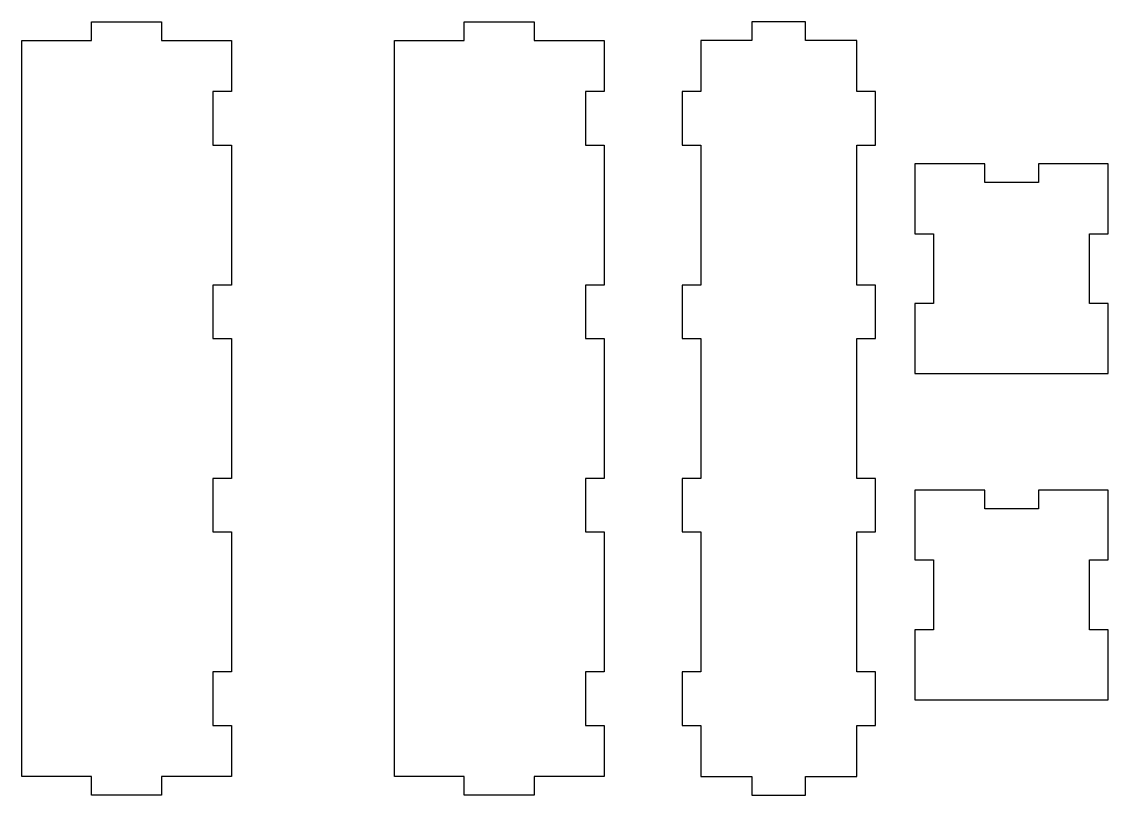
# Model space of a CAD drawing. Header units: millimetres. Extents: x -393 to -159, y -1033 to -867.
import ezdxf

# ---------------------------------------------------------------- set-up
doc = ezdxf.new("R2010")
doc.units = ezdxf.units.MM
doc.layers.get('0').update_dxf_attribs({"linetype": 'CONTINUOUS'})

msp = doc.modelspace()

# ---------------------------------------------------------------- linework, layer by layer
for points in [[(-351.5, -923.5), (-351.5, -935), (-347.5, -935), (-347.5, -965), (-351.5, -965), (-351.5, -976.5), (-347.5, -976.5), (-347.5, -1006.5), (-351.5, -1006.5), (-351.5, -1018), (-347.5, -1018), (-347.5, -1029), (-362.5, -1029), (-362.5, -1033), (-377.5, -1033), (-377.5, -1029), (-392.5, -1029), (-392.5, -871), (-377.5, -871), (-377.5, -867), (-362.5, -867), (-362.5, -871), (-347.5, -871), (-347.5, -882), (-351.5, -882), (-351.5, -893.5), (-347.5, -893.5), (-347.5, -923.5)], [(-271.5, -923.5), (-271.5, -935), (-267.5, -935), (-267.5, -965), (-271.5, -965), (-271.5, -976.5), (-267.5, -976.5), (-267.5, -1006.5), (-271.5, -1006.5), (-271.5, -1018), (-267.5, -1018), (-267.5, -1029), (-282.5, -1029), (-282.5, -1033), (-297.5, -1033), (-297.5, -1029), (-312.5, -1029), (-312.5, -871), (-297.5, -871), (-297.5, -867), (-282.5, -867), (-282.5, -871), (-267.5, -871), (-267.5, -882), (-271.5, -882), (-271.5, -893.5), (-267.5, -893.5), (-267.5, -923.5)], [(-246.75, -893.5), (-246.75, -923.5), (-250.75, -923.5), (-250.75, -935), (-246.75, -935), (-246.75, -965), (-250.75, -965), (-250.75, -976.5), (-246.75, -976.5), (-246.75, -1006.5), (-250.75, -1006.5), (-250.75, -1018), (-246.75, -1018), (-246.75, -1029), (-235.75, -1029), (-235.75, -1033), (-224.25, -1033), (-224.25, -1029), (-213.25, -1029), (-213.25, -1018), (-209.25, -1018), (-209.25, -1006.5), (-213.25, -1006.5), (-213.25, -976.5), (-209.25, -976.5), (-209.25, -965), (-213.25, -965), (-213.25, -935), (-209.25, -935), (-209.25, -923.5), (-213.25, -923.5), (-213.25, -893.5), (-209.25, -893.5), (-209.25, -882), (-213.25, -882), (-213.25, -871), (-224.25, -871), (-224.25, -867), (-235.75, -867), (-235.75, -871), (-246.75, -871), (-246.75, -882), (-250.75, -882), (-250.75, -893.5)], [(-159.25, -897.5), (-174.25, -897.5), (-174.25, -901.5), (-185.75, -901.5), (-185.75, -897.5), (-200.75, -897.5), (-200.75, -912.5), (-196.75, -912.5), (-196.75, -927.5), (-200.75, -927.5), (-200.75, -942.5), (-159.25, -942.5), (-159.25, -927.5), (-163.25, -927.5), (-163.25, -912.5), (-159.25, -912.5)], [(-159.25, -967.5), (-174.25, -967.5), (-174.25, -971.5), (-185.75, -971.5), (-185.75, -967.5), (-200.75, -967.5), (-200.75, -982.5), (-196.75, -982.5), (-196.75, -997.5), (-200.75, -997.5), (-200.75, -1012.5), (-159.25, -1012.5), (-159.25, -997.5), (-163.25, -997.5), (-163.25, -982.5), (-159.25, -982.5)]]:
    msp.add_lwpolyline(points, close=True)

doc.saveas('drawing.dxf')
